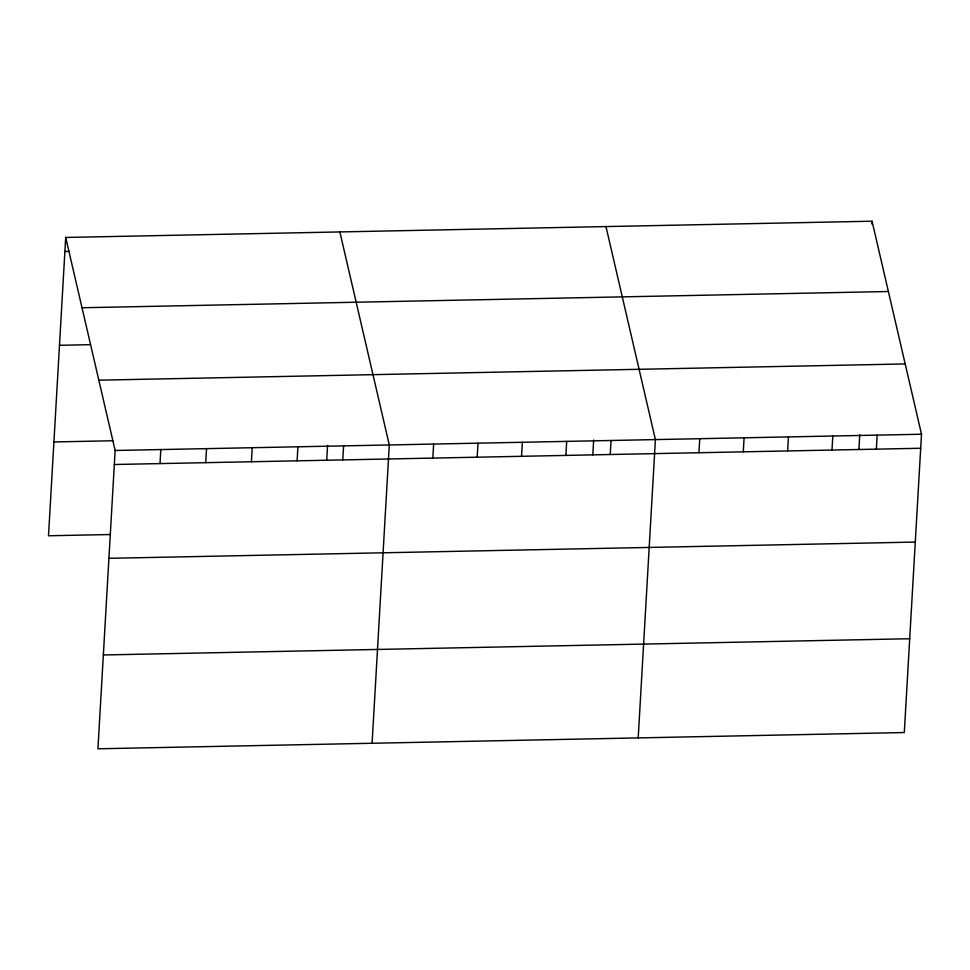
<?xml version="1.0" encoding="UTF-8"?>
<svg xmlns="http://www.w3.org/2000/svg" width="970" height="970" viewBox="0 0 970 970"><rect width="100%" height="100%" fill="white"/><g stroke="black" fill="none" stroke-linecap="round" stroke-linejoin="round"><path stroke-width="1.45" d="M65.705 237.456L115.139 450.48L97.934 748.791L904.295 732.544L921.5 434.233L872.066 221.208L65.705 237.456L48.5 535.767L110.41 534.518M160.014 463.587L160.826 449.559M205.713 462.666L206.525 448.637M251.412 461.744L252.212 447.716M297.099 460.823L297.911 446.794M326.696 460.253L327.557 445.363M342.798 459.901L343.598 445.873M372.092 743.262L389.297 444.963L339.864 231.927M432.838 458.095L433.651 444.066M477.191 457.197L478.004 443.169M521.545 456.3L522.345 442.284M565.886 455.415L566.698 441.386M592.803 454.894L593.664 440.004M610.239 454.518L611.051 440.489M638.199 737.903L655.405 439.604L605.971 226.568M698.946 452.735L699.746 438.707M743.287 451.838L744.099 437.809M787.64 450.941L788.452 436.924M831.993 450.044L832.806 436.027M858.899 449.534L859.76 434.645M871.909 224.021L872.066 221.208M876.346 449.158L877.147 435.13M64.893 251.485L69.319 251.388M82.013 307.757L888.374 291.509M59.485 345.296L90.44 344.665M98.819 380.179L905.192 363.944M53.908 441.944L112.872 440.756M115.139 450.48L921.5 434.233M114.327 464.509L920.688 448.261M108.919 558.32L915.28 542.072M103.341 654.968L909.714 638.733"/></g></svg>
